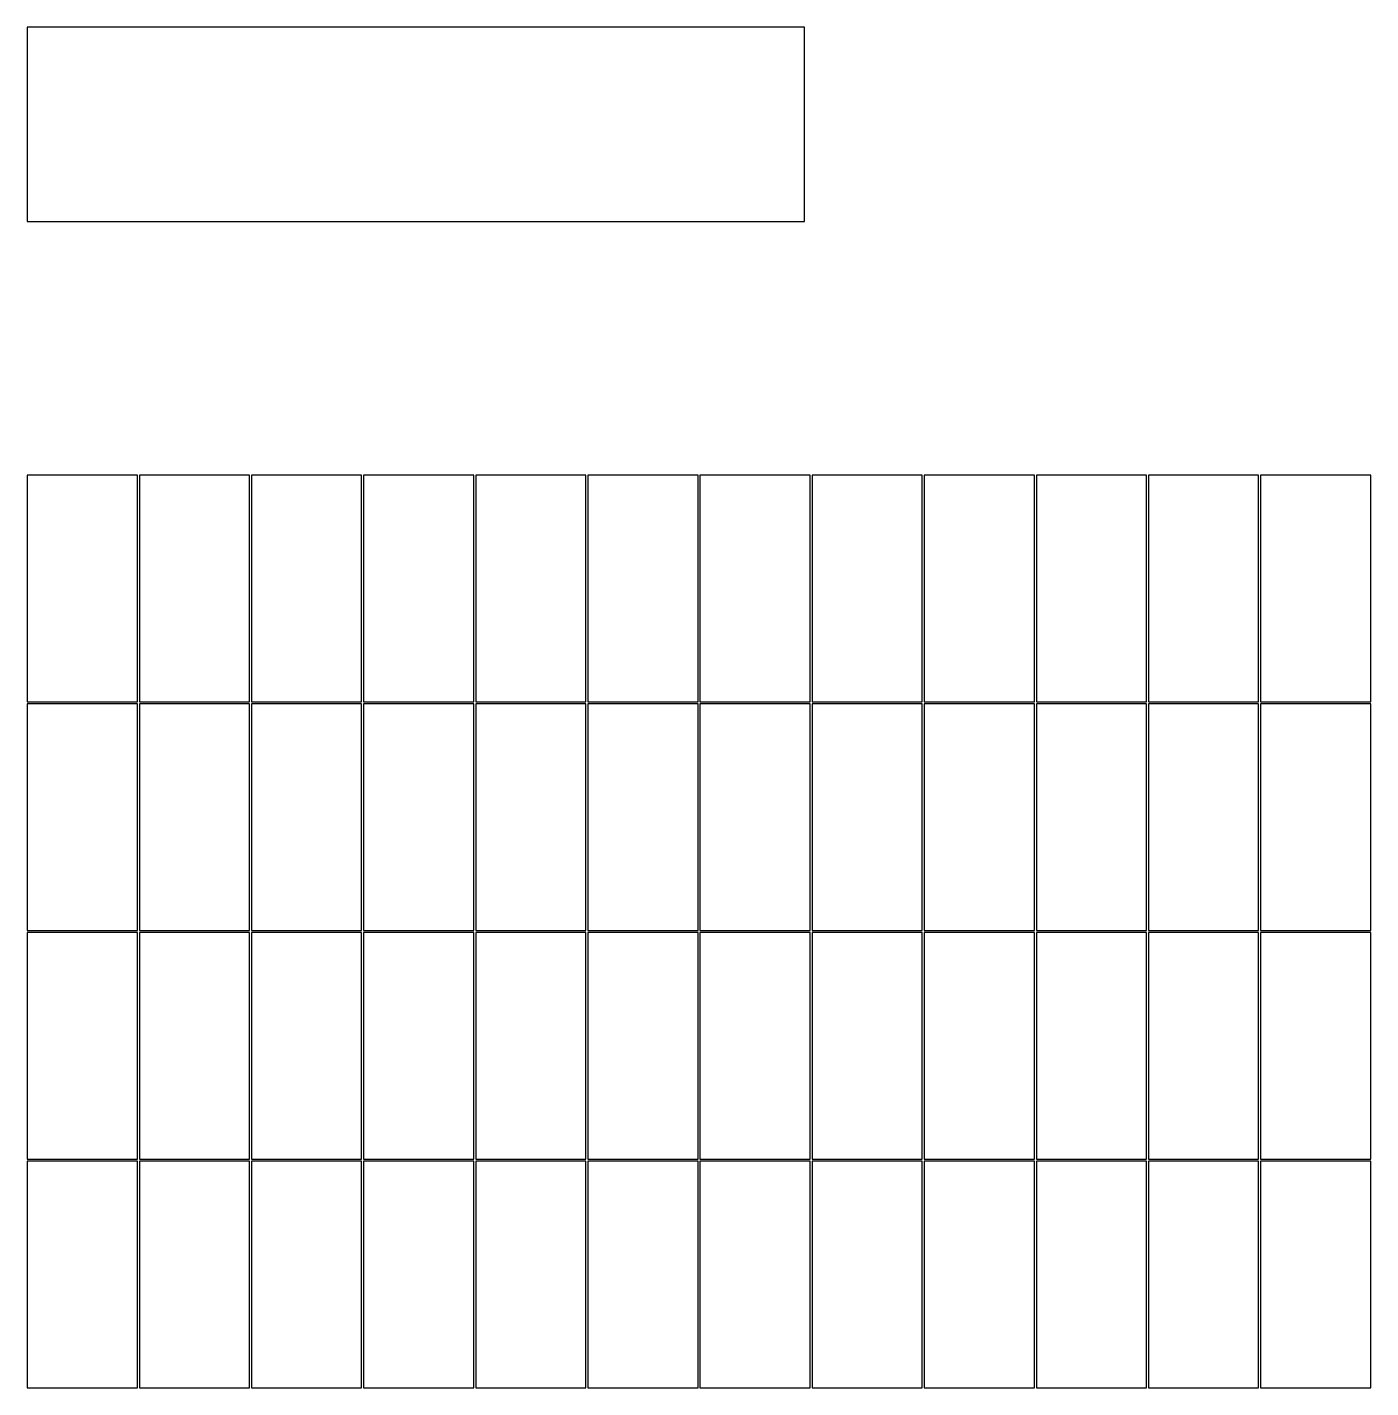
# Model space of a CAD drawing. Header units: metres. Extents: x 0 to 13828, y 0 to 14000.
import ezdxf

# ---------------------------------------------------------------- set-up
doc = ezdxf.new("R2010")
doc.units = ezdxf.units.M

msp = doc.modelspace()

# ---------------------------------------------------------------- linework, layer by layer
for points in [[(0, 12000), (8000, 12000), (8000, 14000), (0, 14000)], [(0, 7059), (1134, 7059), (1134, 9392), (0, 9392)], [(1154, 7059), (2288, 7059), (2288, 9392), (1154, 9392)], [(2308, 7059), (3442, 7059), (3442, 9392), (2308, 9392)], [(3462, 7059), (4596, 7059), (4596, 9392), (3462, 9392)], [(4616, 7059), (5750, 7059), (5750, 9392), (4616, 9392)], [(5770, 7059), (6904, 7059), (6904, 9392), (5770, 9392)], [(6924, 7059), (8058, 7059), (8058, 9392), (6924, 9392)], [(8078, 7059), (9212, 7059), (9212, 9392), (8078, 9392)], [(9232, 7059), (10366, 7059), (10366, 9392), (9232, 9392)], [(10386, 7059), (11520, 7059), (11520, 9392), (10386, 9392)], [(11540, 7059), (12674, 7059), (12674, 9392), (11540, 9392)], [(12694, 7059), (13828, 7059), (13828, 9392), (12694, 9392)], [(0, 4706), (1134, 4706), (1134, 7039), (0, 7039)], [(1154, 4706), (2288, 4706), (2288, 7039), (1154, 7039)], [(2308, 4706), (3442, 4706), (3442, 7039), (2308, 7039)], [(3462, 4706), (4596, 4706), (4596, 7039), (3462, 7039)], [(4616, 4706), (5750, 4706), (5750, 7039), (4616, 7039)], [(5770, 4706), (6904, 4706), (6904, 7039), (5770, 7039)], [(6924, 4706), (8058, 4706), (8058, 7039), (6924, 7039)], [(8078, 4706), (9212, 4706), (9212, 7039), (8078, 7039)], [(9232, 4706), (10366, 4706), (10366, 7039), (9232, 7039)], [(10386, 4706), (11520, 4706), (11520, 7039), (10386, 7039)], [(11540, 4706), (12674, 4706), (12674, 7039), (11540, 7039)], [(12694, 4706), (13828, 4706), (13828, 7039), (12694, 7039)], [(0, 2353), (1134, 2353), (1134, 4686), (0, 4686)], [(1154, 2353), (2288, 2353), (2288, 4686), (1154, 4686)], [(2308, 2353), (3442, 2353), (3442, 4686), (2308, 4686)], [(3462, 2353), (4596, 2353), (4596, 4686), (3462, 4686)], [(4616, 2353), (5750, 2353), (5750, 4686), (4616, 4686)], [(5770, 2353), (6904, 2353), (6904, 4686), (5770, 4686)], [(6924, 2353), (8058, 2353), (8058, 4686), (6924, 4686)], [(8078, 2353), (9212, 2353), (9212, 4686), (8078, 4686)], [(9232, 2353), (10366, 2353), (10366, 4686), (9232, 4686)], [(10386, 2353), (11520, 2353), (11520, 4686), (10386, 4686)], [(11540, 2353), (12674, 2353), (12674, 4686), (11540, 4686)], [(12694, 2353), (13828, 2353), (13828, 4686), (12694, 4686)], [(0, 0), (1134, 0), (1134, 2333), (0, 2333)], [(1154, 0), (2288, 0), (2288, 2333), (1154, 2333)], [(2308, 0), (3442, 0), (3442, 2333), (2308, 2333)], [(3462, 0), (4596, 0), (4596, 2333), (3462, 2333)], [(4616, 0), (5750, 0), (5750, 2333), (4616, 2333)], [(5770, 0), (6904, 0), (6904, 2333), (5770, 2333)], [(6924, 0), (8058, 0), (8058, 2333), (6924, 2333)], [(8078, 0), (9212, 0), (9212, 2333), (8078, 2333)], [(9232, 0), (10366, 0), (10366, 2333), (9232, 2333)], [(10386, 0), (11520, 0), (11520, 2333), (10386, 2333)], [(11540, 0), (12674, 0), (12674, 2333), (11540, 2333)], [(12694, 0), (13828, 0), (13828, 2333), (12694, 2333)]]:
    msp.add_lwpolyline(points, close=True)

doc.saveas('drawing.dxf')
